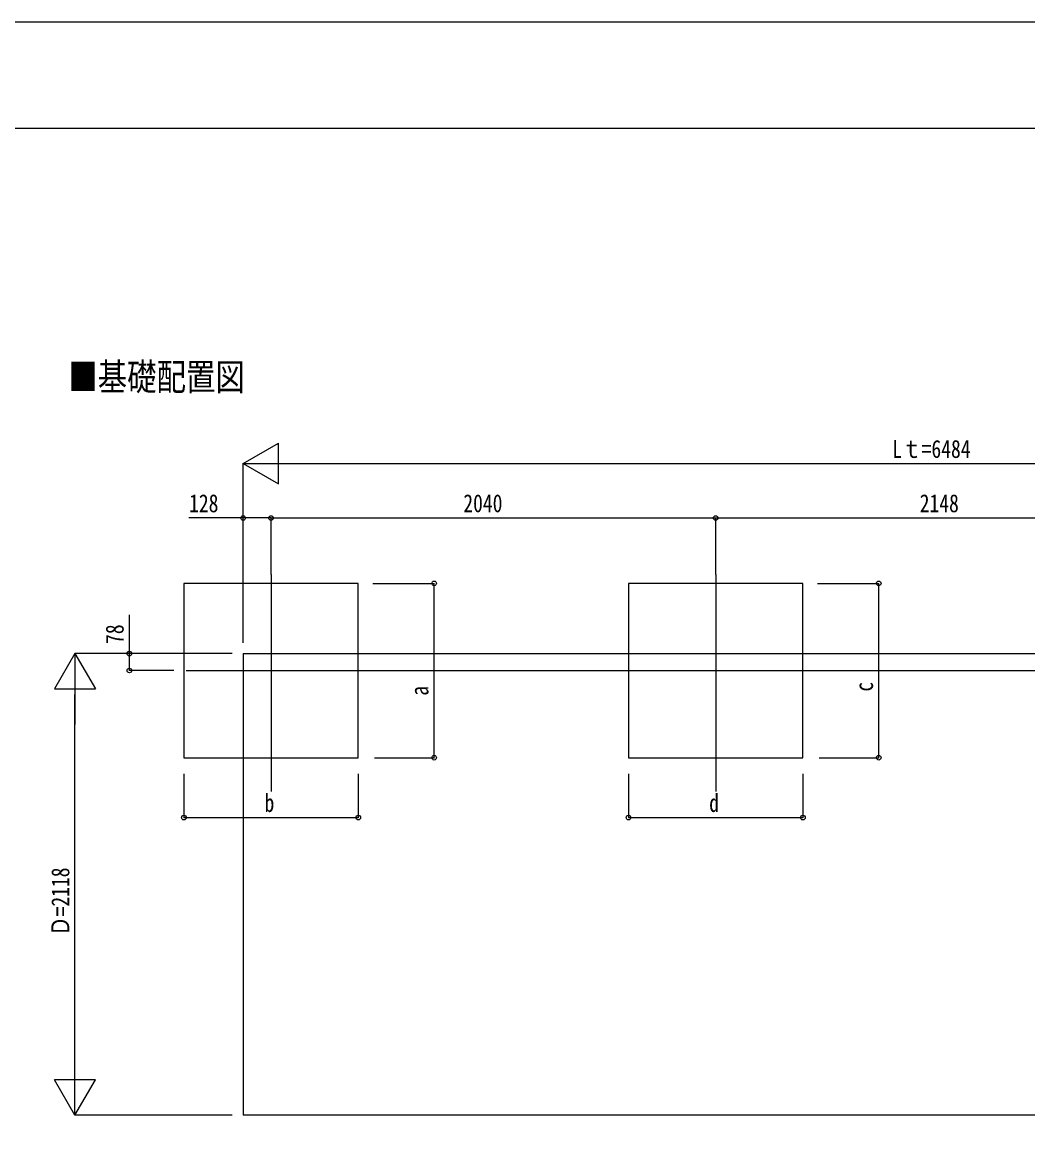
# Model space of a CAD drawing. Units: millimetres, scale not verified. Extents: x -10512 to 10512, y -7425 to 7425.
# Drawn here: x -5291 to -677, y 2337 to 7425 of the extents above; entities that cross this region are included whole.
import ezdxf
from ezdxf.enums import TextEntityAlignment as Align

# ---------------------------------------------------------------- set-up
doc = ezdxf.new("R2010")
doc.units = ezdxf.units.MM
doc.header["$LTSCALE"] = 30
for name, color, linetype in [('0-2_USER1', 3, 'Continuous'), ('0-3_YKK_12', 2, 'Continuous'), ('0-5_YKK_A1', 4, 'Continuous'), ('0-6_YKK_D', 6, 'Continuous'), ('0-7_YKK_ZWAK', 7, 'Continuous')]:
    doc.layers.add(name, color=color, linetype=linetype)
doc.styles.add('ＭＳ ゴシック', font='')
doc.styles.get('ＭＳ ゴシック').set_extended_font_data('MS Gothic')

msp = doc.modelspace()

# ---------------------------------------------------------------- linework, layer by layer
at = {"layer": '0-3_YKK_12'}
for p, q in [((-4148.74, 4889.8), (-4148.74, 3894.63)), ((-2108.74, 4889.8), (-2108.74, 3894.63)), ((-4537.71, 4449.72), (-1934.6, 4449.72)), ((-2389.7, 4449.72), (2361.4, 4449.72))]:
    msp.add_line(p, q, dxfattribs=at)
at = {"layer": '0-5_YKK_A1'}
for p, q in [((-4276.74, 4527.52), (2207.26, 4527.52)), ((-4276.74, 4527.52), (-4276.74, 2409.14)), ((2207.26, 2409.14), (-4276.74, 2409.14))]:
    msp.add_line(p, q, dxfattribs=at)
for points in [[(-4548.74, 4049.72), (-3748.74, 4049.72), (-3748.74, 4849.72), (-4548.74, 4849.72)], [(-2508.74, 4049.72), (-1708.74, 4049.72), (-1708.74, 4849.72), (-2508.74, 4849.72)]]:
    msp.add_lwpolyline(points, close=True, dxfattribs=at)
at = {"layer": '0-6_YKK_D'}
for p, q in [((-4276.74, 5399.72), (-4114.36, 5493.47)), ((-4114.36, 5305.97), (-4114.36, 5493.47)), ((-4276.74, 4577.52), (-4276.74, 5400.72)), ((-4276.74, 5399.72), (-4114.36, 5305.97)), ((-4276.74, 5399.72), (-3951.98, 5399.72)), ((-4089.24, 5399.72), (2019.76, 5399.72)), ((-4276.74, 4577.52), (-4276.74, 5150.72)), ((-4148.74, 4890.8), (-4148.74, 5150.72)), ((-4148.74, 4890.8), (-4148.74, 5150.72)), ((-4148.74, 5149.72), (-2108.74, 5149.72)), ((-2108.74, 4889.8), (-2108.74, 5150.72)), ((-2108.74, 4889.8), (-2108.74, 5150.72)), ((-2108.74, 5149.72), (39.26, 5149.72)), ((-3681.59, 4849.72), (-3399.63, 4849.72)), ((-3400.63, 4049.72), (-3400.63, 4849.72)), ((-1641.59, 4849.72), (-1359.63, 4849.72)), ((-1360.63, 4049.72), (-1360.63, 4849.72)), ((-5048.74, 4527.52), (-5142.49, 4365.14)), ((-4326.74, 4527.52), (-5049.74, 4527.52)), ((-5048.74, 4527.52), (-4954.99, 4365.14)), ((-5048.74, 4527.52), (-5048.74, 4202.76)), ((-4326.74, 4527.52), (-4799.74, 4527.52)), ((-4595.18, 4449.72), (-4799.74, 4449.72)), ((-5142.49, 4365.14), (-4954.99, 4365.14)), ((-5048.74, 2596.64), (-5048.74, 4340.02)), ((-3673.74, 4049.72), (-3399.63, 4049.72)), ((-1633.74, 4049.72), (-1359.63, 4049.72)), ((-4548.74, 3975.52), (-4548.74, 3773.72)), ((-3748.74, 3975.7), (-3748.74, 3773.72)), ((-2508.74, 3975.52), (-2508.74, 3773.72)), ((-1708.74, 3975.7), (-1708.74, 3773.72)), ((-4548.74, 3774.72), (-3748.74, 3774.72)), ((-2508.74, 3774.72), (-1708.74, 3774.72)), ((-5048.74, 2409.14), (-5048.74, 2733.9)), ((-5048.74, 2409.14), (-5142.49, 2571.52)), ((-4954.99, 2571.52), (-5142.49, 2571.52)), ((-5048.74, 2409.14), (-4954.99, 2571.52)), ((-4326.74, 2409.14), (-5049.74, 2409.14))]:
    msp.add_line(p, q, dxfattribs=at)
for points in [[(-4148.74, 5149.72), (-4276.74, 5149.72), (-4526.57, 5149.72)], [(-4798.74, 4449.72), (-4798.74, 4527.52), (-4798.74, 4705.35)]]:
    msp.add_lwpolyline(points, dxfattribs=at)
for centre in [(-4276.74, 5149.72), (-4148.74, 5149.72), (-4148.74, 5149.72), (-2108.74, 5149.72), (-2108.74, 5149.72), (-3400.63, 4849.72), (-1360.63, 4849.72), (-4798.74, 4527.52), (-4798.74, 4449.72), (-3400.63, 4049.72), (-1360.63, 4049.72), (-4548.74, 3774.72), (-3748.74, 3774.72), (-2508.74, 3774.72), (-1708.74, 3774.72)]:
    msp.add_circle(centre, 10.62, dxfattribs=at)
at = {"layer": '0-7_YKK_ZWAK'}
msp.add_line((9737.55, 6937.5), (-9762.45, 6937.5), dxfattribs=at)
msp.add_lwpolyline([(-10512.5, -7425), (10512.5, -7425), (10512.5, 7425), (-10512.5, 7425)], close=True, dxfattribs=at)

# ---------------------------------------------------------------- texts
at = {"layer": '0-2_USER1', "style": 'ＭＳ ゴシック', "width": 0.8}
msp.add_text('■基礎配置図', height=123.7, dxfattribs=at).set_placement((-5079.18, 5698.37), align=Align.BOTTOM_LEFT)
at = {"layer": '0-6_YKK_D', "style": 'ＭＳ ゴシック', "width": 0.8}
for s, p in [('Lｔ=6484', (-1298.74, 5400.72)), ('128', (-4524.91, 5151.38)), ('2040', (-3266.74, 5151.38)), ('2148', (-1172.74, 5151.38)), ('b', (-4178.74, 3776.05)), ('d', (-2138.74, 3776.05))]:
    msp.add_text(s, height=82.48, dxfattribs=at).set_placement(p, align=Align.BOTTOM_LEFT)
for s, p in [('78', (-4800.41, 4571.68)), ('c', (-1362.3, 4352.75)), ('a', (-3402.3, 4334.2)), ('Ｄ=2118', (-5049.74, 3231.33))]:
    msp.add_text(s, height=82.48, rotation=90, dxfattribs=at).set_placement(p, align=Align.BOTTOM_LEFT)

doc.saveas('drawing.dxf')
